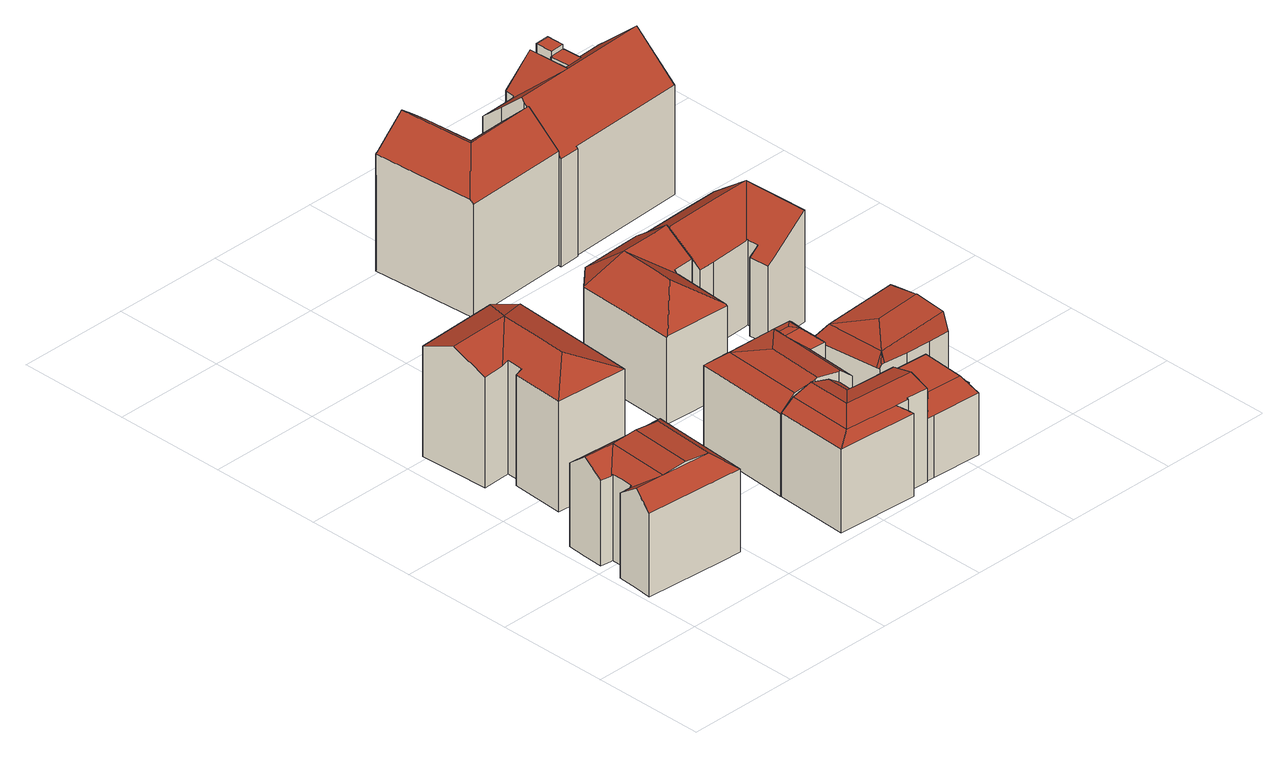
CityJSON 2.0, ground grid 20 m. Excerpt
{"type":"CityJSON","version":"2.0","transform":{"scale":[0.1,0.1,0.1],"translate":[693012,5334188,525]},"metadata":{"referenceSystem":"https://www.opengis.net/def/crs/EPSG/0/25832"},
"CityObjects":{
"building1":{"type":"Building","attributes":{"Gemeindeschluessel":"09162000","HoeheDach":"544.640","HoeheGrund":"526.420","Methode":"2000","NiedrigsteTraufeDesGebaeudes":"541.270","Geometrietyp2DReferenz":"3000","function":"31001_9998","roofType":"3100","measuredHeight":18.22,"storeysAboveGround":4},"geometry":[{"type":"MultiSurface","lod":"2","boundaries":[[[0,1,2,3]],[[2,4,5,6,3]],[[7,8,9,10,11,12]],[[13,14,15,16,17,18,19,20,21,22,8,7,12,23,24,25,26]],[[27,28,29,30,31,1]],[[11,32,33,24,23,12]],[[1,31,4,2]],[[4,31,34,5]],[[35,36,9,8,22,21]],[[3,6,5,10,9,36,35,37]],[[38,39,40,19,18,17]],[[10,5,32,11]],[[5,34,31,30,41,33,32]],[[42,27,1,0,3,39,38]],[[37,35,21,20,19,40]],[[41,30,26,25,24,33]],[[16,15,27,42,38,17]],[[3,37,40,39]],[[15,14,13,26,30,29,28,27]]],"semantics":{"surfaces":[{"type":"WallSurface"},{"type":"RoofSurface"},{"type":"GroundSurface"}],"values":[0,1,0,2,1,0,1,0,0,1,0,1,1,1,0,0,0,1,0]}}]},
"building2":{"type":"Building","attributes":{"Gemeindeschluessel":"09162000","HoeheDach":"548.886","HoeheGrund":"526.360","Methode":"1000","NiedrigsteTraufeDesGebaeudes":"546.187","Geometrietyp2DReferenz":"3000","function":"31001_9998","roofType":"3200","measuredHeight":22.53,"storeysAboveGround":5},"geometry":[{"type":"MultiSurface","lod":"2","boundaries":[[[43,44,45,46,47,48,49,50,51,52,53,54,55]],[[56,57,48,47]],[[51,50,58,59,60,52]],[[61,62,63,64,65,66]],[[46,67,56,47]],[[68,67,46,45]],[[50,49,48,57,69,58]],[[60,70,71,54,53,52]],[[44,61,68,45]],[[59,72,64,71,70,60]],[[58,69,64,72,59]],[[61,66,68]],[[44,43,55,63,62,61]],[[63,71,64]],[[54,71,63,55]],[[66,65,64,69,57,56,67,68]]],"semantics":{"surfaces":[{"type":"GroundSurface"},{"type":"WallSurface"},{"type":"RoofSurface"}],"values":[0,1,1,2,1,1,1,1,1,2,2,2,1,2,1,2]}}]},
"building3":{"type":"Building","attributes":{"Gemeindeschluessel":"09162000","HoeheDach":"544.170","HoeheGrund":"526.413","Methode":"2000","NiedrigsteTraufeDesGebaeudes":"541.227","Geometrietyp2DReferenz":"3000","function":"31001_9998","roofType":"3100","measuredHeight":17.76,"storeysAboveGround":4},"geometry":[{"type":"MultiSurface","lod":"2","boundaries":[[[73,74,75,76,77]],[[76,75,78,79]],[[80,81,82]],[[83,84,85,86,81,80]],[[87,84,83,88,74,73,89,90,91,92,93]],[[94,95,93,92,96]],[[90,97,98,91]],[[99,79,82,86,85,100,101]],[[79,78,80,82]],[[94,102,99,101,95]],[[88,83,80,78]],[[87,93,95,101,100]],[[102,94,96]],[[88,78,75,74]],[[81,86,82]],[[96,98,97,103,102]],[[87,100,85,84]],[[89,73,77,104,105]],[[91,98,96,92]],[[90,89,105,103,97]],[[99,104,77,76,79]],[[99,102,103,105,104]]],"semantics":{"surfaces":[{"type":"WallSurface"},{"type":"RoofSurface"},{"type":"GroundSurface"}],"values":[0,1,1,0,2,0,0,1,1,1,0,0,0,0,0,1,0,0,0,0,1,1]}}]},
"building4":{"type":"Building","attributes":{"Gemeindeschluessel":"09162000","HoeheDach":"544.390","HoeheGrund":"526.290","Methode":"2000","NiedrigsteTraufeDesGebaeudes":"541.064","Geometrietyp2DReferenz":"3000","function":"31001_9998","roofType":"3200","measuredHeight":18.1,"storeysAboveGround":4},"geometry":[{"type":"MultiSurface","lod":"2","boundaries":[[[106,107,108,109,110,111,112,113,114,115]],[[116,117,118,119,120]],[[109,121,122,123,124,125,126,110]],[[127,128,129,130,131,132]],[[131,130,133,134,135,136,137,138]],[[139,140,141]],[[142,136,135,134]],[[143,144,145,146,147,118]],[[122,121,109,108,107,106,115,148,128,127,132,149,150,151,152,153,154,147,146,145,155,156,157,123]],[[145,144,158,155]],[[113,112,111,139,134]],[[136,140,159,160,158,144,143,117]],[[149,132,131,138,161,150]],[[117,143,118]],[[77,161,138,137,117,116]],[[126,125,140,139]],[[160,159,124,123,157,156,155,158]],[[128,148,115,114,162,129]],[[152,151,77,116,120,153]],[[141,140,136,142]],[[125,124,159,140]],[[129,162,114,113,134,133,130]],[[137,136,117]],[[139,141,142,134]],[[120,119,118,147,154,153]],[[150,161,77,151]],[[111,110,126,139]]],"semantics":{"surfaces":[{"type":"WallSurface"},{"type":"RoofSurface"},{"type":"GroundSurface"}],"values":[0,1,0,0,1,1,0,0,2,0,1,1,0,1,1,1,0,0,0,1,1,1,1,1,0,0,1]}}]},
"building5":{"type":"Building","attributes":{"Gemeindeschluessel":"09162000","HoeheDach":"529.649","HoeheGrund":"526.420","Methode":"1000","NiedrigsteTraufeDesGebaeudes":"529.649","Geometrietyp2DReferenz":"3000","function":"31001_2000","roofType":"1000","measuredHeight":3.23},"geometry":[{"type":"MultiSurface","lod":"2","boundaries":[[[163,164,165,166,167,168]],[[169,170,171,172]],[[173,174,175,171,170,165,164,163]],[[176,177,178,168,167,166,169,172]],[[178,177,174,173,163,168]],[[176,175,174,177]],[[166,165,170,169]],[[172,171,175,176]]],"semantics":{"surfaces":[{"type":"WallSurface"},{"type":"RoofSurface"},{"type":"GroundSurface"}],"values":[0,0,1,2,0,0,0,0]}}]},
"building6":{"type":"Building","attributes":{"Gemeindeschluessel":"09162000","HoeheDach":"546.270","HoeheGrund":"526.220","Methode":"2000","NiedrigsteTraufeDesGebaeudes":"541.835","Geometrietyp2DReferenz":"3000","function":"31001_9998","roofType":"3200","measuredHeight":20.05,"storeysAboveGround":4},"geometry":[{"type":"MultiSurface","lod":"2","boundaries":[[[179,180,181,182,183,184,185]],[[182,186,187,188,189,190]],[[191,192,193,194,195,196,197,198,199,200,201,202,203,204,205,206,207]],[[208,205,204,203,188,187]],[[209,196,195,194,193,192,210,211,212,213]],[[213,212,211,182,181,180]],[[190,189,188,203,202,201]],[[185,184,183,200,199,198]],[[209,213,180,179]],[[200,183,190,201]],[[206,214,215,207]],[[211,210,216,215,214,208,187,186,182]],[[192,191,207,215,216,210]],[[197,196,209,179,185,198]],[[205,208,214,206]],[[182,190,183]]],"semantics":{"surfaces":[{"type":"RoofSurface"},{"type":"GroundSurface"},{"type":"WallSurface"}],"values":[0,0,1,2,2,0,2,2,0,2,2,0,2,2,2,0]}}]},
"building7":{"type":"Building","attributes":{"Gemeindeschluessel":"09162000","HoeheDach":"540.620","HoeheGrund":"526.600","Methode":"2000","NiedrigsteTraufeDesGebaeudes":"537.649","Geometrietyp2DReferenz":"3000","function":"31001_9998","roofType":"3400","measuredHeight":14.02,"storeysAboveGround":3},"geometry":[{"type":"MultiSurface","lod":"2","boundaries":[[[217,218,219,220]],[[221,222,223,224,225,226,227]],[[228,229,227,230,231,232]],[[233,226,225,234]],[[235,221,227,229,228]],[[220,219,228,232]],[[219,218,236,235,228]],[[234,225,224,237]],[[226,233,230,227]],[[218,223,222,236]],[[236,222,221,235]],[[217,220,232,231,230,233,234,237,238]],[[237,224,223,238]],[[217,238,223,218]]],"semantics":{"surfaces":[{"type":"WallSurface"},{"type":"RoofSurface"},{"type":"GroundSurface"}],"values":[0,1,0,0,1,0,1,0,0,1,1,2,0,0]}}]},
"building8":{"type":"Building","attributes":{"Gemeindeschluessel":"09162000","HoeheDach":"528.799","HoeheGrund":"526.350","Methode":"1000","NiedrigsteTraufeDesGebaeudes":"528.799","Geometrietyp2DReferenz":"3000","function":"31001_2000","roofType":"1000","measuredHeight":2.45},"geometry":[{"type":"MultiSurface","lod":"2","boundaries":[[[239,240,241,242,243,244,245,246]],[[247,248,249,250,251,252,253,254]],[[250,249,244,243,242,251]],[[246,247,254,239]],[[241,252,251,242]],[[254,253,252,241,240,239]],[[248,247,246,245,244,249]]],"semantics":{"surfaces":[{"type":"GroundSurface"},{"type":"RoofSurface"},{"type":"WallSurface"}],"values":[0,1,2,2,2,2,2]}}]},
"building9":{"type":"Building","attributes":{"Gemeindeschluessel":"09162000","HoeheDach":"528.507","HoeheGrund":"526.250","Methode":"1000","NiedrigsteTraufeDesGebaeudes":"528.507","Geometrietyp2DReferenz":"3000","function":"31001_2000","roofType":"1000","measuredHeight":2.26},"geometry":[{"type":"MultiSurface","lod":"2","boundaries":[[[255,256,257,258,259,260,261,262]],[[263,259,258,264]],[[265,266,267,268,269,263,264,270]],[[260,259,263,269,268,261]],[[266,265,256,255,262,267]],[[267,262,261,268]],[[264,258,257,270]],[[270,257,256,265]]],"semantics":{"surfaces":[{"type":"RoofSurface"},{"type":"WallSurface"},{"type":"GroundSurface"}],"values":[0,1,2,1,1,1,1,1]}}]},
"building10":{"type":"Building","attributes":{"Gemeindeschluessel":"09162000","HoeheDach":"529.923","HoeheGrund":"526.520","Methode":"1000","NiedrigsteTraufeDesGebaeudes":"529.427","Geometrietyp2DReferenz":"3000","function":"31001_2000","roofType":"9999","measuredHeight":3.4},"geometry":[{"type":"MultiSurface","lod":"2","boundaries":[[[271,272,273,274]],[[275,276,277,278]],[[279,280,281,282,272,271]],[[283,284,281,280]],[[285,283,280,279,271,274,286,287,277,276]],[[288,289,273,272,282,281,284,290,275,278]],[[286,274,273,289,288,287]],[[287,288,278,277]],[[283,285,276,275,290,284]]],"semantics":{"surfaces":[{"type":"WallSurface"},{"type":"GroundSurface"},{"type":"RoofSurface"}],"values":[0,0,0,0,1,2,0,0,0]}}]},
"building11":{"type":"Building","attributes":{"Gemeindeschluessel":"09162000","HoeheDach":"551.794","HoeheGrund":"526.005","Methode":"2000","NiedrigsteTraufeDesGebaeudes":"546.201","Geometrietyp2DReferenz":"3000","function":"31001_9998","roofType":"3100","measuredHeight":25.79,"storeysAboveGround":5},"geometry":[{"type":"MultiSurface","lod":"2","boundaries":[[[291,292,293,294]],[[295,296,294,293]],[[297,298,299,300]],[[301,302,303,304,305,306]],[[307,308,309,310,311,301]],[[312,304,303,313]],[[314,305,304,312]],[[315,316,317,318]],[[311,310,319,318,317]],[[291,320,308,307,292]],[[321,322,323,324]],[[321,313,303,302,322]],[[309,325,319,310]],[[326,327,316,315]],[[305,314,296,295,306]],[[300,299,327,326]],[[296,314,312,313,321,324,297,300,326,315,318,319,325,320,291,294]],[[324,323,298,297]],[[325,309,308,320]],[[307,301,306,295,293,292]],[[301,311,317,316,327,299,298,323,322,302]]],"semantics":{"surfaces":[{"type":"WallSurface"},{"type":"RoofSurface"},{"type":"GroundSurface"}],"values":[0,0,0,1,1,0,0,0,0,0,0,0,0,0,0,0,2,0,0,1,1]}}]},
"building12":{"type":"Building","attributes":{"Gemeindeschluessel":"09162000","HoeheDach":"530.031","HoeheGrund":"526.610","Methode":"1000","NiedrigsteTraufeDesGebaeudes":"529.330","Geometrietyp2DReferenz":"3000","function":"31001_2000","roofType":"1000","measuredHeight":3.42},"geometry":[{"type":"MultiSurface","lod":"2","boundaries":[[[328,329,330,331]],[[332,333,334,335,329,328]],[[335,334,336,337,338,330,329]],[[331,330,338,339]],[[333,340,341,337,336,334]],[[339,338,337,341]],[[340,333,332,328,331,339,341]]],"semantics":{"surfaces":[{"type":"WallSurface"},{"type":"RoofSurface"},{"type":"GroundSurface"}],"values":[0,0,1,0,0,0,2]}}]},
"building13":{"type":"Building","attributes":{"Gemeindeschluessel":"09162000","HoeheDach":"537.083","HoeheGrund":"526.307","Methode":"2000","NiedrigsteTraufeDesGebaeudes":"533.257","Geometrietyp2DReferenz":"3000","function":"31001_9998","roofType":"3200","measuredHeight":10.78,"storeysAboveGround":3},"geometry":[{"type":"MultiSurface","lod":"2","boundaries":[[[342,343,344,345]],[[346,347,348,349,350]],[[351,352,345,353]],[[349,348,354,351,353]],[[355,356,357,358]],[[358,357,359,360]],[[345,344,361]],[[362,363,364,365]],[[354,360,359,366,352,351]],[[366,359,357,356,342,345]],[[366,345,352]],[[344,343,364,363,367,361]],[[355,365,364,343,342,356]],[[362,368,369,367,363]],[[349,353,345,361,350]],[[354,348,347,368,362,365,355,358,360]],[[347,346,369,368]],[[346,350,361,367,369]]],"semantics":{"surfaces":[{"type":"RoofSurface"},{"type":"WallSurface"},{"type":"GroundSurface"}],"values":[0,1,0,1,1,1,0,1,1,0,0,0,1,1,0,2,1,0]}}]},
"building14":{"type":"Building","attributes":{"Gemeindeschluessel":"09162000","HoeheDach":"546.240","HoeheGrund":"526.180","Methode":"2000","NiedrigsteTraufeDesGebaeudes":"540.171","Geometrietyp2DReferenz":"3000","function":"31001_9998","roofType":"3100","measuredHeight":20.06,"storeysAboveGround":4},"geometry":[{"type":"MultiSurface","lod":"2","boundaries":[[[370,371,372,373,374,375]],[[376,377,370,375,378,379]],[[380,381,382,373,383,384,385,386]],[[372,371,370,377,376,387,388,389,390,391,392,393,394,395,207,206,396,205,203,397,398,399]],[[376,379,400,387]],[[396,206,401,381,380,205]],[[402,403,404,391,390,389]],[[384,383,399,398,397,385]],[[401,405,406,407,408,409,373,382,381]],[[207,405,401,206]],[[394,407,406,395]],[[394,393,392,391,404,409,408,407]],[[205,380,386,203]],[[400,410,402,389,388,387]],[[372,399,383,373]],[[203,386,385,397]],[[395,406,405,207]],[[379,378,375,374,373,409,404,403,402,410,400]]],"semantics":{"surfaces":[{"type":"WallSurface"},{"type":"RoofSurface"},{"type":"GroundSurface"}],"values":[0,0,1,2,0,0,0,0,1,0,0,0,0,0,0,0,0,1]}}]},
"building15":{"type":"Building","attributes":{"Gemeindeschluessel":"09162000","HoeheDach":"552.670","HoeheGrund":"525.939","Methode":"2000","NiedrigsteTraufeDesGebaeudes":"545.208","Geometrietyp2DReferenz":"3000","function":"31001_9998","roofType":"3100","measuredHeight":26.73,"storeysAboveGround":5},"geometry":[{"type":"MultiSurface","lod":"2","boundaries":[[[411,412,413,414]],[[415,416,417,418,419]],[[420,421,422,423,424,425,426,427,415,419,428,429,430]],[[412,411,431,432]],[[433,434,435,427,426,436,437]],[[438,439,440,441]],[[442,443,444,445]],[[446,447,448,449]],[[414,413,450,451]],[[435,434,452,453]],[[454,455,432,431]],[[454,431,411,414,451,456,457,458,459,460,461,452,434,433,446,449,462,463,464,438,441]],[[461,465,453,452]],[[425,436,426]],[[459,466,467,460]],[[443,448,447,444]],[[438,464,421,420,439]],[[463,422,421,464]],[[417,466,459,458,418]],[[456,451,450,430,429]],[[443,442,468,462,449,448]],[[460,467,465,461]],[[423,469,424]],[[463,462,468,469,423,422]],[[447,446,433,437,445,444]],[[455,454,441,440]],[[425,424,469,468,442,445,437,436]],[[416,453,465,467,466,417]],[[455,440,439,420,430,450,413,412,432]],[[415,427,435,453,416]],[[456,429,428,457]],[[458,457,428,419,418]]],"semantics":{"surfaces":[{"type":"WallSurface"},{"type":"RoofSurface"},{"type":"GroundSurface"}],"values":[0,1,1,0,0,0,0,0,0,0,0,2,0,0,0,1,0,0,0,0,0,0,0,0,0,0,1,1,1,1,0,0]}}]}
},
"vertices":[
[107,123,192],[152,120,192],[107,123,196],[62,126,192],[115,236,196],[70,239,192],[66,183,192],[33,206,14],[36,206,14],[36,206,168],[33,206,166],[13,208,167],[13,208,14],[195,231,14],[187,117,14],[185,87,14],[150,89,14],[5,99,14],[8,129,14],[10,165,14],[30,164,14],[33,164,14],[35,185,14],[15,243,14],[18,278,14],[162,268,14],[197,266,14],[185,87,163],[187,117,163],[195,231,163],[197,266,163],[159,233,192],[15,243,192],[18,278,163],[115,236,192],[33,164,169],[35,185,169],[30,164,166],[5,99,163],[8,129,192],[10,165,166],[162,268,163],[150,89,163],
[211,484,14],[202,345,14],[72,354,14],[78,449,14],[90,449,14],[91,479,14],[79,479,14],[41,477,14],[38,540,14],[35,602,14],[87,604,14],[185,609,14],[217,578,14],[90,449,217],[91,479,217],[41,477,212],[38,540,239],[35,602,212],[202,345,212],[211,484,212],[217,578,212],[149,544,239],[145,481,239],[141,415,239],[78,449,212],[72,354,212],[79,479,212],[87,604,212],[185,609,212],[83,542,239],
[392,145,14],[334,148,14],[334,148,163],[358,147,181],[392,145,191],[327,16,163],[352,29,181],[472,7,163],[473,20,162],[450,22,181],[472,7,14],[474,23,14],[474,23,182],[473,20,181],[514,20,14],[327,16,14],[402,144,14],[450,141,14],[448,111,14],[453,101,14],[520,97,14],[453,101,181],[520,97,181],[453,101,163],[450,141,167],[448,111,167],[390,66,192],[514,20,182],[517,57,192],[428,103,181],[430,143,181],[394,145,192],[402,144,189],
[487,237,13],[489,237,13],[515,236,13],[516,236,13],[516,236,161],[515,236,162],[489,237,162],[487,237,162],[482,237,166],[482,237,13],[362,147,186],[371,292,186],[346,322,161],[344,293,161],[334,149,161],[518,263,13],[519,286,13],[521,312,13],[521,312,161],[519,286,161],[518,263,161],[452,141,13],[476,140,13],[476,140,166],[452,141,186],[450,141,186],[450,141,13],[459,236,186],[461,265,186],[461,277,186],[462,289,186],[414,245,194],[407,144,194],[491,264,186],[492,287,186],[480,276,188],[461,277,188],[373,321,161],[396,320,161],[396,320,13],[373,321,13],[346,322,13],[482,235,13],[407,144,13],[402,144,13],[392,145,13],[362,147,13],[334,149,13],[344,293,13],[396,317,13],[494,313,13],[518,312,13],[396,317,163],[518,312,163],[494,313,163],[402,144,193],[482,235,166],
[518,137,46],[518,145,46],[520,167,46],[520,167,14],[518,145,14],[518,137,14],[567,164,14],[567,164,46],[569,134,46],[569,134,14],[519,137,46],[523,137,46],[537,136,46],[537,136,14],[523,137,14],[519,137,14],
[355,406,170],[419,465,213],[422,505,213],[425,566,213],[363,589,168],[358,503,168],[353,406,168],[489,568,213],[519,570,213],[515,629,168],[493,628,168],[401,624,168],[486,517,12],[482,517,12],[482,512,12],[482,508,12],[475,403,12],[475,400,12],[355,406,12],[353,406,12],[358,503,12],[363,589,12],[401,624,12],[493,628,12],[515,629,12],[519,570,12],[519,568,12],[519,564,12],[521,519,12],[519,568,212],[475,400,169],[482,517,175],[482,512,171],[482,508,171],[475,403,171],[519,564,208],[521,519,175],[486,517,175],
[617,14,16],[617,14,127],[528,20,127],[528,20,16],[541,117,156],[605,113,156],[626,131,127],[608,132,126],[569,134,127],[537,136,127],[523,137,127],[514,20,127],[520,97,127],[523,137,16],[520,97,16],[514,20,16],[537,136,16],[569,134,16],[535,39,156],[599,35,156],[608,132,16],[626,131,16],
[494,328,14],[494,333,14],[496,357,14],[507,357,14],[530,356,14],[556,355,14],[556,352,14],[558,320,14],[558,320,38],[556,352,38],[556,355,38],[530,356,38],[507,357,38],[496,357,38],[494,333,38],[494,328,38],
[504,404,35],[507,357,35],[556,355,35],[553,401,35],[526,402,35],[526,403,35],[525,435,35],[502,435,35],[526,402,12],[553,401,12],[507,357,12],[504,404,12],[502,435,12],[525,435,12],[526,403,12],[556,355,12],
[608,132,15],[608,132,49],[569,134,48],[569,134,15],[661,171,44],[661,171,15],[567,168,15],[567,168,44],[621,131,15],[626,131,15],[626,131,49],[621,131,49],[661,129,15],[661,129,49],[661,133,15],[567,159,15],[567,164,15],[567,164,45],[567,159,45],[661,133,49],
[542,880,10],[542,880,268],[546,822,213],[546,822,10],[357,813,213],[357,813,10],[437,1012,10],[437,1012,240],[458,1013,223],[458,1013,10],[412,874,268],[403,1009,268],[371,1007,241],[349,1005,223],[344,1005,219],[356,820,219],[542,881,268],[542,890,259],[540,936,215],[476,936,213],[476,937,212],[349,1005,10],[371,1007,10],[344,1005,10],[465,951,10],[465,951,221],[471,942,216],[471,942,10],[476,936,10],[542,890,10],[405,1010,10],[405,1010,266],[416,1010,258],[416,1010,10],[540,936,10],[460,1013,10],[460,1013,221],
[661,129,16],[661,129,43],[661,171,43],[661,171,16],[691,127,16],[709,125,16],[709,125,50],[691,127,48],[709,127,50],[708,207,50],[659,205,43],[659,205,16],[709,127,16],[708,207,16],
[749,219,114],[747,272,121],[661,266,121],[610,210,114],[710,345,84],[710,345,13],[591,336,13],[591,336,84],[591,337,85],[598,203,90],[601,203,96],[598,209,89],[598,203,13],[749,209,13],[749,209,83],[708,207,85],[708,207,13],[659,205,89],[659,205,13],[606,316,114],[745,319,13],[745,319,115],[747,275,120],[747,275,13],[610,204,95],[745,325,114],[744,347,13],[744,347,85],
[693,453,12],[691,507,12],[688,571,12],[688,571,212],[691,507,212],[693,453,212],[611,449,12],[625,449,12],[625,449,162],[611,449,152],[519,568,210],[519,565,212],[620,569,212],[686,635,163],[618,633,163],[544,630,163],[515,629,163],[609,485,12],[623,486,12],[627,486,12],[627,505,12],[627,507,12],[624,507,12],[623,507,12],[550,503,12],[522,503,12],[519,565,12],[544,630,12],[618,633,12],[686,635,12],[609,485,152],[519,564,211],[627,486,165],[627,505,165],[627,507,165],[521,519,176],[522,503,163],[550,503,163],[623,507,164],[624,507,164],[623,486,162],
[546,822,9],[546,822,207],[542,880,262],[542,880,9],[650,905,273],[646,981,273],[606,992,214],[606,976,212],[604,976,209],[799,909,277],[797,970,222],[797,985,209],[719,982,208],[721,948,239],[692,946,239],[690,981,209],[689,981,209],[538,973,209],[540,936,241],[542,896,277],[546,817,9],[546,817,202],[693,981,9],[689,980,9],[689,980,210],[690,981,239],[693,981,239],[802,833,9],[802,833,205],[583,822,205],[583,822,9],[718,984,239],[718,984,247],[693,982,247],[693,982,239],[692,1013,9],[692,1013,247],[717,1014,247],[717,1014,9],[542,890,271],[542,890,9],[688,997,9],[688,997,210],[583,819,9],[583,819,202],[540,936,9],[538,973,9],[606,976,9],[606,992,9],[652,995,9],[676,996,9],[718,982,9],[797,985,9],[797,970,9],[676,996,210],[606,992,211],[652,995,209],[718,982,239],[719,982,239]
]}
